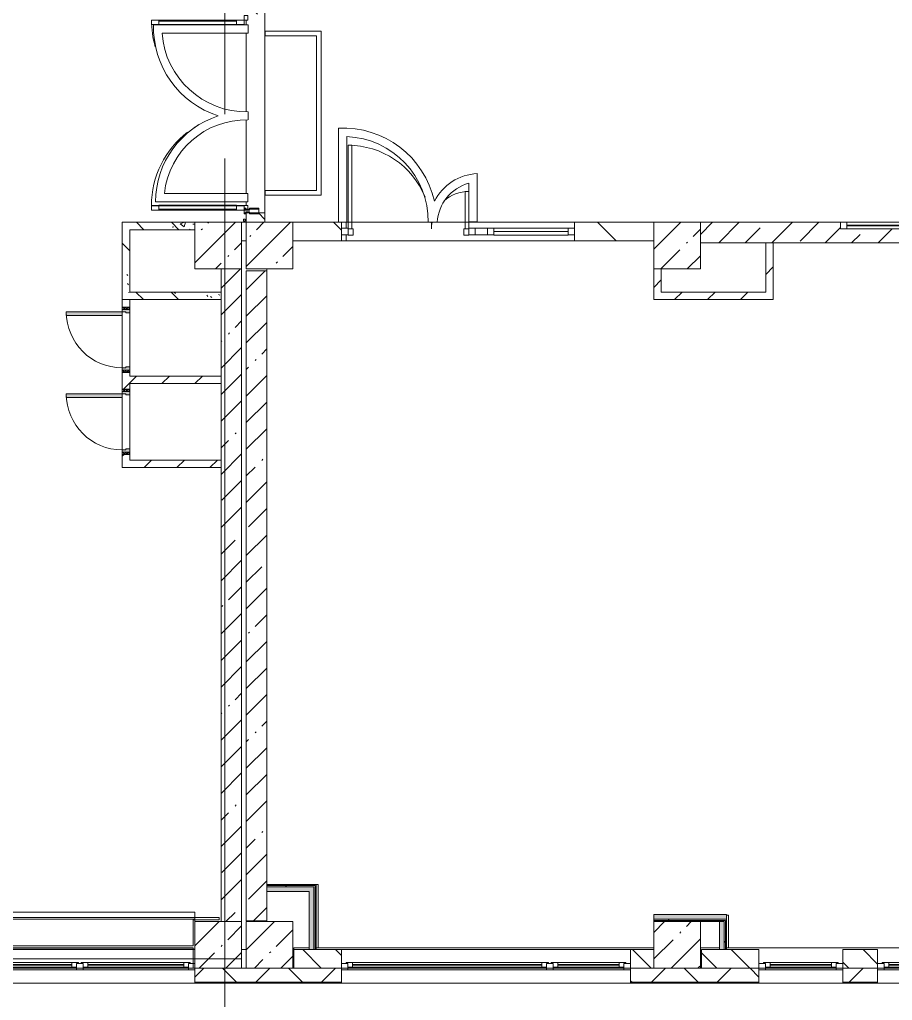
# Model space of a CAD drawing. Header units: millimetres. Extents: x 81566 to 292854, y -8553 to 29000.
# Drawn here: x 201953 to 211312, y -444 to 10073 of the extents above; entities that cross this region are included whole.
import ezdxf

# ---------------------------------------------------------------- set-up
doc = ezdxf.new("R2010")
doc.units = ezdxf.units.MM
doc.linetypes.add('Осевая', pattern=[3175, 635, -476.25, 1587.5, -476.25])
for name, color, linetype, lineweight, true_color in [('A-DETL-GENF-4', 7, 'Continuous', 5, 0xaaaaaa), ('A-DOOR-4', 7, 'Continuous', 5, 0xaaaaaa), ('A-DOOR-5', 7, 'Continuous', 5, 0xe2e2e2), ('A-DOOR-FRAM-4', 7, 'Continuous', 5, 0xe2e2e2), ('A-DOOR-FRAM-5', 7, 'Continuous', 5, 0xaaaaaa), ('A-FLOR-1', 7, 'Continuous', 5, 0xaaaaaa), ('I-WALL-1', 7, 'Continuous', 5, 0xe7e7e7), ('I-WALL-2', 7, 'Continuous', 9, 0xe7e7e7), ('I-WALL-5', 7, 'Continuous', 5, 0x787878)]:
    doc.layers.add(name, color=color, linetype=linetype, lineweight=lineweight, true_color=true_color)
for name, color, linetype, lineweight in [('A-GLAZ-3', 7, 'Continuous', 5), ('A-GLAZ-CURT-2', 7, 'Continuous', 5), ('A-GLAZ-CWMG-2', 7, 'Continuous', 5), ('A-WALL', 7, 'Continuous', 9), ('A-WALL-4', 7, 'Continuous', 5), ('I-WALL-4', 7, 'Continuous', 5), ('S-COLS-1', 7, 'Continuous', 5), ('Оси', 7, 'Continuous', 9), ('Оси-2', 7, 'Осевая', 9)]:
    doc.layers.add(name, color=color, linetype=linetype, lineweight=lineweight)
pattern_1 = [(45, (165843.58, 0), (-176.7767, 176.7767), [])]
pattern_2 = [(45, (165843.6, 0), (-285.123, 285.123), []), (45, (166128.7, 0), (-285.123, 285.123), [504.031, -100.806, 16.764, -84.042])]
pattern_3 = [(135, (165843.6, 0), (-353.5534, -353.5534), [])]
pattern_4 = [(135, (165843.6, 0), (-377.171, -377.171), [533.4, -88.9, 17.78, -88.9]), (135, (165843.6, 376.94), (-377.171, -377.171), []), (50, (165843.6, 0), (637.6445, -55.7866), [66.675, -733.425]), (355, (165843.6, 0), (-123.349, 668.699), [53.34, -586.74]), (100.451, (165896.7, -4.65), (514.299, 612.908), [56.665, -623.315]), (46.184, (165843.6, 177.8), (948.776, -147.15), [100.012, -1100.137]), (96.636, (165922.65, 165.5), (830.91, 865.997), [84.998, -934.973]), (351.184, (165843.6, 177.8), (830.918, 865.988), [80.01, -880.11]), (21, (165932.5, 133.35), (530.6506, -357.928), [66.675, -733.425]), (326, (165932.5, 133.35), (216.308, 644.658), [53.34, -586.74]), (71.451, (165976.7, 103.5), (746.96, 286.724), [56.665, -623.315]), (37.5, (165843.58, 0), (10.8105, 295.9426), [16.764, -562.864, 16.764, -578.866, -588.962]), (37.5, (165843.58, 0), (10.8105, 295.9426), [-1175.258, 16.764, -572.198]), (7.5, (165843.58, 0), (233.8692, 350.6318), [16.764, -322.834, 16.764, -549.529, -224.472]), (7.5, (165843.58, 0), (233.8692, 350.6318), [-905.891, 16.764, -207.708]), (327.5, (165645.34, 0), (474.5678, -20.0513), [16.764, -205.486, 16.764, -676.656, -920.115]), (327.5, (165645.34, 0), (474.5678, -20.0513), [-915.67, 16.764, -903.351]), (317.5, (165556.44, 0), (518.452, 88.9934), [16.764, -272.161, 16.764, -443.738, -653.415]), (317.5, (165556.44, 0), (518.452, 88.9934), [-749.427, 16.764, -636.651])]
pattern_5 = [(135, (165843.58, 0), (-176.7767, -176.7767), [])]
pattern_6 = [(45, (165843.6, 0), (-530.33, 530.33), []), (135, (165843.6, 0), (-530.33, -530.33), [])]

# ---------------------------------------------------------------- blocks, each defined once
blk = doc.blocks.new('BSC_Колонна _Прямоугольная - 500х500-23286270-2_2_3_птичка')
at = {"layer": 'S-COLS-1'}
h = blk.add_hatch(dxfattribs=at)
h.set_pattern_fill('FP_72', color=256, style=0, pattern_type=2)
h.set_pattern_definition([(45, (-38790, -7650), (-285.123, 285.123), []), (45, (-38504.88, -7650), (-285.123, 285.123), [504.031, -100.806, 16.764, -84.042])])
h.paths.add_polyline_path([(120, -250), (250, -250), (250, 250), (-250, 250), (-250, -250), (-30, -250)])
for p, q in [((250, 250), (-250, 250)), ((-250, 250), (-250, -250)), ((250, -250), (250, 250)), ((-250, -250), (250, -250))]:
    blk.add_line(p, q, dxfattribs=at)
blk = doc.blocks.new('BSC_Колонна _Прямоугольная - 500х500-V287-2_2_3_птичка')
at = {"layer": 'S-COLS-1'}
h = blk.add_hatch(dxfattribs=at)
h.set_pattern_fill('FP_73', color=256, style=0, pattern_type=2)
h.set_pattern_definition([(45, (-43160, -7650), (-285.123, 285.123), []), (45, (-42874.88, -7650), (-285.123, 285.123), [504.031, -100.806, 16.764, -84.042])])
h.paths.add_polyline_path([(250, -250), (250, 250), (-250, 250), (-250, -250)])
for p, q in [((250, 250), (-250, 250)), ((-250, 250), (-250, -250)), ((250, -250), (250, 250)), ((-250, -250), (250, -250))]:
    blk.add_line(p, q, dxfattribs=at)
blk = doc.blocks.new('BSC_Колонна _Прямоугольная - 500х500-V293-2_2_3_птичка')
at = {"layer": 'S-COLS-1'}
h = blk.add_hatch(dxfattribs=at)
h.set_pattern_fill('FP_79', color=256, style=0, pattern_type=2)
h.set_pattern_definition([(45, (-38790, -150), (-285.123, 285.123), []), (45, (-38504.88, -150), (-285.123, 285.123), [504.031, -100.806, 16.764, -84.042])])
h.paths.add_polyline_path([(-30, -250), (250, -250), (250, 250), (-250, 250), (-250, -250), (-70, -250)])
for p, q in [((250, 250), (-250, 250)), ((-250, 250), (-250, -250)), ((250, -250), (250, 250)), ((-250, -250), (250, -250))]:
    blk.add_line(p, q, dxfattribs=at)
blk = doc.blocks.new('BSC_Колонна _Прямоугольная - 500х500-V294-2_2_3_птичка')
at = {"layer": 'S-COLS-1'}
h = blk.add_hatch(dxfattribs=at)
h.set_pattern_fill('FP_80', color=256, style=0, pattern_type=2)
h.set_pattern_definition([(45, (-43160, -150), (-285.123, 285.123), []), (45, (-42874.88, -150), (-285.123, 285.123), [504.031, -100.806, 16.764, -84.042])])
h.paths.add_polyline_path([(250, -250), (250, 250), (-250, 250), (-250, -250), (68, -250)])
for p, q in [((250, 250), (-250, 250)), ((-250, 250), (-250, -250)), ((250, -250), (250, 250)), ((-250, -250), (250, -250))]:
    blk.add_line(p, q, dxfattribs=at)
blk = doc.blocks.new('120_Окно_СКБ_2Ст - 120_Окно_СКБ_2Ст 3100х2500 _мал_ створка слева-2_-22446420-2_2_3_птичка')
at = {"layer": 'A-GLAZ-3'}
for p, q in [((-1550, -127), (-1550, -57)), ((-1550, -57), (-1480, -57)), ((1550, -57), (-1550, -57)), ((-1480, -57), (-1480, -127)), ((-720, -87), (-1480, -87)), ((-1480, -87), (-1480, -127)), ((-1430, -137), (-1430, -87)), ((-770, -137), (-770, -87)), ((-720, -127), (-720, -57)), ((-720, -57), (-650, -57)), ((-720, -127), (-720, -87)), ((-650, -57), (-650, -127)), ((1480, -87), (-650, -87)), ((-650, -87), (-650, -127)), ((-600, -137), (-600, -87)), ((1430, -137), (1430, -87)), ((1480, -127), (1480, -57)), ((1480, -57), (1550, -57)), ((1480, -127), (1480, -87)), ((1550, -57), (1550, -127)), ((-1480, -127), (-1550, -127)), ((-1550, -127), (-1500, -127)), ((-1480, -127), (-1500, -127)), ((-1500, -127), (-1500, -137)), ((-1500, -137), (-700, -137)), ((-700, -137), (-1500, -137)), ((-1430, -107), (-770, -107)), ((-770, -117), (-1430, -117)), ((-650, -127), (-720, -127)), ((-700, -127), (-720, -127)), ((-700, -127), (-670, -127)), ((-700, -137), (-700, -127)), ((-650, -127), (-670, -127)), ((-670, -127), (-670, -137)), ((-670, -137), (1500, -137)), ((1500, -137), (-670, -137)), ((-600, -107), (1430, -107)), ((1430, -117), (-600, -117)), ((1550, -127), (1480, -127)), ((1500, -127), (1480, -127)), ((1500, -127), (1550, -127)), ((1500, -137), (1500, -127))]:
    blk.add_line(p, q, dxfattribs=at)
blk = doc.blocks.new('120_Окно_СКБ_2Ст - 120_Окно_СКБ_2Ст 2100х2400 _мал створка справа_-V328-2_2_3_птичка')
at = {"layer": 'A-GLAZ-3'}
for p, q in [((-1050, -127), (-1050, -57)), ((-1050, -57), (-980, -57)), ((1050, -57), (-1050, -57)), ((-980, -57), (-980, -127)), ((150, -87), (-980, -87)), ((-980, -87), (-980, -127)), ((-930, -137), (-930, -87)), ((100, -137), (100, -87)), ((150, -127), (150, -57)), ((150, -57), (220, -57)), ((150, -127), (150, -87)), ((220, -57), (220, -127)), ((980, -87), (220, -87)), ((220, -87), (220, -127)), ((270, -137), (270, -87)), ((930, -137), (930, -87)), ((980, -127), (980, -57)), ((980, -57), (1050, -57)), ((980, -127), (980, -87)), ((1050, -57), (1050, -127)), ((-980, -127), (-1050, -127)), ((-1050, -127), (-1000, -127)), ((-980, -127), (-1000, -127)), ((-1000, -127), (-1000, -137)), ((-1000, -137), (170, -137)), ((170, -137), (-1000, -137)), ((-930, -107), (100, -107)), ((100, -117), (-930, -117)), ((220, -127), (150, -127)), ((170, -127), (150, -127)), ((170, -127), (200, -127)), ((170, -137), (170, -127)), ((220, -127), (200, -127)), ((200, -127), (200, -137)), ((200, -137), (1000, -137)), ((1000, -137), (200, -137)), ((270, -107), (930, -107)), ((930, -117), (270, -117)), ((1050, -127), (980, -127)), ((1000, -127), (980, -127)), ((1000, -137), (1000, -127)), ((1005, -127), (1050, -127))]:
    blk.add_line(p, q, dxfattribs=at)
blk = doc.blocks.new('120_Окно_СКБ_2Ст - 120_Окно_СКБ_2Ст 2100х2500 _мал створка СЛЕВА_-V331-2_2_3_птичка')
at = {"layer": 'A-GLAZ-3'}
for p, q in [((-1050, -127), (-1050, -57)), ((-1050, -57), (-980, -57)), ((1050, -57), (-1050, -57)), ((-980, -57), (-980, -127)), ((-220, -87), (-980, -87)), ((-980, -87), (-980, -127)), ((-930, -137), (-930, -87)), ((-270, -137), (-270, -87)), ((-220, -127), (-220, -57)), ((-220, -57), (-150, -57)), ((-220, -127), (-220, -87)), ((-150, -57), (-150, -127)), ((980, -87), (-150, -87)), ((-150, -87), (-150, -127)), ((-100, -137), (-100, -87)), ((930, -137), (930, -87)), ((980, -127), (980, -57)), ((980, -57), (1050, -57)), ((980, -127), (980, -87)), ((1050, -57), (1050, -127)), ((-980, -127), (-1050, -127)), ((-1050, -127), (-1000, -127)), ((-980, -127), (-1000, -127)), ((-1000, -127), (-1000, -137)), ((-1000, -137), (-200, -137)), ((-200, -137), (-1000, -137)), ((-930, -107), (-270, -107)), ((-270, -117), (-930, -117)), ((-150, -127), (-220, -127)), ((-200, -127), (-220, -127)), ((-200, -127), (-170, -127)), ((-200, -137), (-200, -127)), ((-150, -127), (-170, -127)), ((-170, -127), (-170, -137)), ((-170, -137), (1000, -137)), ((1000, -137), (-170, -137)), ((-100, -107), (930, -107)), ((930, -117), (-100, -117)), ((1050, -127), (980, -127)), ((1000, -127), (980, -127)), ((1000, -127), (1050, -127)), ((1000, -137), (1000, -127))]:
    blk.add_line(p, q, dxfattribs=at)
blk = doc.blocks.new('BSC_Колонна _Прямоугольная - 500х500-V366-2_2_3_птичка')
at = {"layer": 'S-COLS-1'}
h = blk.add_hatch(dxfattribs=at)
h.set_pattern_fill('FP_136', color=256, style=0, pattern_type=2)
h.set_pattern_definition([(45, (-38240, -150), (-285.123, 285.123), []), (45, (-37954.88, -150), (-285.123, 285.123), [504.031, -100.806, 16.764, -84.042])])
h.paths.add_polyline_path([(250, -250), (250, 250), (-250, 250), (-250, -250)])
for p, q in [((250, 250), (-250, 250)), ((-250, 250), (-250, -250)), ((250, -250), (250, 250)), ((-250, -250), (250, -250))]:
    blk.add_line(p, q, dxfattribs=at)
blk = doc.blocks.new('BSC_Колонна _Прямоугольная - 500х500-V367-2_2_3_птичка')
at = {"layer": 'S-COLS-1'}
h = blk.add_hatch(dxfattribs=at)
h.set_pattern_fill('FP_137', color=256, style=0, pattern_type=2)
h.set_pattern_definition([(45, (-38240, -7650), (-285.123, 285.123), []), (45, (-37954.88, -7650), (-285.123, 285.123), [504.031, -100.806, 16.764, -84.042])])
h.paths.add_polyline_path([(250, -250), (250, 250), (-250, 250), (-250, -250), (30, -250)])
for p, q in [((250, 250), (-250, 250)), ((-250, 250), (-250, -250)), ((250, -250), (250, 250)), ((-250, -250), (250, -250))]:
    blk.add_line(p, q, dxfattribs=at)
blk = doc.blocks.new('110_Дверь_СКБ_1Ст - д-18 700x2100h_Технический шкаф ЭОМ и СС-21511926-2_2_3_птичка')
at = {"layer": 'A-DOOR-4'}
h = blk.add_hatch(dxfattribs=at)
h.set_pattern_fill('FP_139', color=256, style=0, pattern_type=2)
h.set_pattern_definition([(135, (1951.41, 104.685), (-14.14214, -14.14214), []), (225, (1951.41, 104.685), (14.14214, -14.14214), [])])
h.paths.add_polyline_path([(337.5, -40), (362.5, -40), (362.5, 40), (337.5, 40)])
at = {"layer": 'A-DOOR-5'}
h = blk.add_hatch(color=256, dxfattribs=at)
h.paths.add_polyline_path([(-312.5, -4.9), (-312.5, -40), (-277.5, -40), (-277.5, 0), (-287.5, 0), (-287.5, 40), (-312.5, 40)])
h.paths.add_polyline_path([(302.5, -16), (302.5, -40), (337.5, -40), (337.5, 40), (312.5, 40), (312.5, 0), (302.5, 0)])
at = {"layer": 'A-DOOR-FRAM-4'}
blk.add_hatch(color=256, dxfattribs=at).paths.add_polyline_path([(272.5, 640), (272.5, 40), (312.5, 40), (312.5, 640)])
at = {"layer": 'A-DOOR-FRAM-5'}
h = blk.add_hatch(dxfattribs=at)
h.set_pattern_fill('FP_140', color=256, style=0, pattern_type=2)
h.set_pattern_definition([(45, (-171.384, 104.685), (-14.1421, 14.1421), []), (135, (-171.384, 104.685), (-14.1421, -14.1421), [])])
h.paths.add_polyline_path([(-337.5, 1.9), (-337.5, -40), (-312.5, -40), (-312.5, 40), (-337.5, 40)])
at = {"layer": 'A-DOOR-4'}
for p, q in [((312.5, 640), (272.5, 640)), ((272.5, 640), (272.5, 40)), ((312.5, 40), (312.5, 640)), ((272.5, 40), (312.5, 40))]:
    blk.add_line(p, q, dxfattribs=at)
blk.add_arc((312.5, 40), 600, 90, 180, dxfattribs=at)
at = {"layer": 'A-DOOR-FRAM-5'}
for p, q in [((-312.5, 40), (-337.5, 40)), ((-337.5, 40), (-337.5, -40)), ((-287.5, 40), (-312.5, 40)), ((-312.5, 40), (-312.5, -40)), ((-312.5, -40), (-312.5, 40)), ((-287.5, 0), (-287.5, 40)), ((-287.5, 40), (272.5, 40)), ((312.5, 40), (312.5, 0)), ((337.5, 40), (312.5, 40)), ((337.5, -40), (337.5, 40)), ((362.5, 40), (337.5, 40)), ((337.5, 40), (337.5, -40)), ((362.5, -40), (362.5, 40)), ((-337.5, -40), (-312.5, -40)), ((-312.5, -40), (-277.5, -40)), ((-277.5, 0), (-287.5, 0)), ((-277.5, -40), (-277.5, 0)), ((302.5, -40), (-277.5, -40)), ((312.5, 0), (302.5, 0)), ((302.5, 0), (302.5, -40)), ((302.5, -40), (337.5, -40)), ((337.5, -40), (362.5, -40))]:
    blk.add_line(p, q, dxfattribs=at)
blk = doc.blocks.new('120_Окно_СКБ_1Ст - 120_Окно_СКБ_1Ст 900х2500_h_-20664874-2_2_3_птичка')
at = {"layer": 'A-GLAZ-3'}
for p, q in [((-450, -127), (-450, -57)), ((-450, -57), (-380, -57)), ((450, -57), (-450, -57)), ((-380, -57), (-380, -127)), ((380, -87), (-380, -87)), ((-380, -87), (-380, -127)), ((-330, -137), (-330, -87)), ((330, -137), (330, -87)), ((380, -127), (380, -57)), ((380, -57), (450, -57)), ((380, -127), (380, -87)), ((450, -57), (450, -127)), ((-380, -127), (-450, -127)), ((-450, -127), (-400, -127)), ((-380, -127), (-400, -127)), ((-400, -127), (-400, -137)), ((-400, -137), (400, -137)), ((400, -137), (-400, -137)), ((-330, -107), (330, -107)), ((330, -117), (-330, -117)), ((450, -127), (380, -127)), ((400, -127), (380, -127)), ((400, -127), (450, -127)), ((400, -137), (400, -127))]:
    blk.add_line(p, q, dxfattribs=at)
blk = doc.blocks.new('120_Окно_СКБ_1Ст - 120_Окно_СКБ_1Ст 400х1200 EI30-24228621-2_2_3_птичка')
at = {"layer": 'A-GLAZ-3'}
for p, q in [((-600, 40), (-600, 110)), ((-600, 110), (-530, 110)), ((600, 110), (-600, 110)), ((-530, 110), (-530, 40)), ((530, 40), (530, 110)), ((530, 110), (600, 110)), ((600, 110), (600, 40)), ((-530, 40), (-600, 40)), ((-600, 40), (600, 40)), ((530, 80), (-530, 80)), ((530, 70), (-530, 70)), ((600, 40), (530, 40))]:
    blk.add_line(p, q, dxfattribs=at)
blk = doc.blocks.new('Прямоугольный импост - Импост структурный с накладкой - 160мм Темный-31239214-2_2_3_птичка')
at = {"layer": 'A-GLAZ-CWMG-2'}
for p, q in [((-50, 0), (-50, 17)), ((-50, 17), (0, 17)), ((-40, 0), (-50, 0)), ((-40, -40), (-40, 0)), ((0, 0), (-10, 0)), ((-10, 0), (-10, -40)), ((0, 17), (0, 0)), ((-50, -140), (-50, -40)), ((-50, -40), (-40, -40)), ((-10, -40), (0, -40)), ((0, -40), (0, -140)), ((0, -140), (-50, -140))]:
    blk.add_line(p, q, dxfattribs=at)
blk = doc.blocks.new('Дверь_Витражная_остекление_ - ДВН_ДАО_Главный вход_1800 в свету 5-32258809-2_2_3_птичка')
at = {"layer": 'A-DETL-GENF-4'}
for p, q in [((-947.5, -20), (-992.5, -20)), ((-992.5, -1012.5), (-992.5, -20)), ((-947.5, -20), (-992.5, -20)), ((-992.5, -20), (-992.5, -1012.5)), ((-992.5, -100), (-947.5, -100)), ((-982.5, -932.5), (-982.5, -100)), ((-947.5, -1012.5), (-947.5, -20)), ((-947.5, -1012.5), (-947.5, -20)), ((988.5, -932.5), (988.5, -100)), ((997.5, -1012.5), (997.5, -20)), ((997.5, -20), (997.5, -1012.5)), ((1042.5, -100), (997.5, -100)), ((1032.5, -932.5), (1032.5, -100)), ((1042.5, -1012.5), (1042.5, -20)), ((1042.5, -1012.5), (1042.5, -20)), ((-992.5, -932.5), (-947.5, -932.5)), ((1042.5, -932.5), (997.5, -932.5)), ((-992.5, -1012.5), (-947.5, -1012.5)), ((-992.5, -1012.5), (-947.5, -1012.5)), ((1042.5, -1012.5), (997.5, -1012.5)), ((997.5, -1012.5), (1042.5, -1012.5))]:
    blk.add_line(p, q, dxfattribs=at)
at = {"layer": 'A-DOOR-4'}
for p, q in [((-1042.5, 20), (-992.5, 20)), ((-1042.5, -20), (-1042.5, 20)), ((-992.5, 20), (-992.5, -20)), ((992.5, 20), (1042.5, 20)), ((992.5, -20), (992.5, 20)), ((1042.5, 20), (1042.5, -20)), ((-992.5, -20), (-1042.5, -20)), ((-992.5, -1012.5), (-992.5, -20)), ((992.5, -1012.5), (992.5, -20)), ((1042.5, -20), (992.5, -20))]:
    blk.add_line(p, q, dxfattribs=at)
for centre, start, end in [((992.5, -20), 209.21115, 212.8228), ((992.5, -20), 217.57984, 270), ((-992.5, -20), 270, 286.54233)]:
    blk.add_arc(centre, 992.5, start, end, dxfattribs=at)
blk = doc.blocks.new('Прямоугольный импост - Импост структурный с накладкой - 160мм Темный-31915521-2_2_3_птичка')
at = {"layer": 'A-GLAZ-CWMG-2'}
for p, q in [((-25, 0), (-25, 17)), ((-25, 17), (25, 17)), ((-15, 0), (-25, 0)), ((-15, -40), (-15, 0)), ((25, 0), (15, 0)), ((15, 0), (15, -40)), ((25, 17), (25, 0)), ((-25, -140), (-25, -40)), ((-25, -40), (-15, -40)), ((15, -40), (25, -40)), ((25, -40), (25, -140)), ((25, -140), (-25, -140))]:
    blk.add_line(p, q, dxfattribs=at)
blk = doc.blocks.new('Прямоугольный импост - 50 x 70 мм-31700031-2_2_3_птичка')
at = {"layer": 'A-GLAZ-CWMG-2'}
for p, q in [((-70, 35), (0, 35)), ((-70, -35), (-70, 35)), ((0, 35), (0, -35)), ((0, -35), (-70, -35))]:
    blk.add_line(p, q, dxfattribs=at)
blk = doc.blocks.new('Дверь_Витражная_остекление_ - ДВН_ДАО_Главный вход_1200 в свету-V441-2_2_3_птичка')
at = {"layer": 'A-DETL-GENF-4'}
for p, q in [((-607.5, 925), (-647.5, 925)), ((-647.5, 925), (-647.5, 35)), ((-607.5, 30), (-607.5, 925)), ((647.5, 430), (607.5, 430)), ((607.5, 430), (607.5, 30)), ((647.5, 35), (647.5, 430)), ((-647.5, 30), (-607.5, 30)), ((-592.5, 30), (-647.5, 30)), ((-592.5, -40), (-592.5, 30)), ((592.5, -40), (592.5, 30)), ((592.5, 30), (647.5, 30)), ((607.5, 30), (647.5, 30)), ((-647.5, -40), (-592.5, -40)), ((647.5, -40), (592.5, -40))]:
    blk.add_line(p, q, dxfattribs=at)
at = {"layer": 'A-DOOR-4'}
for p, q in [((-647.5, 925), (-647.5, 35)), ((647.5, 430), (647.5, 35))]:
    blk.add_line(p, q, dxfattribs=at)
for centre, radius, start, end in [((-647.5, 30), 895, 22.29231, 90), ((647.5, 30), 400, 90, 131.44756), ((-647.5, 30), 895, 360, 4.55581), ((647.5, 30), 400, 169.71082, 180)]:
    blk.add_arc(centre, radius, start, end, dxfattribs=at)
blk = doc.blocks.new('Системная панель - Стемалит - 40мм-32257327-2_2_3_птичка')
at = {"layer": 'A-GLAZ-CURT-2'}
for p, q in [((65, 35), (-65, 35)), ((-65, 35), (-65, -35)), ((65, -35), (65, 35)), ((-65, -35), (65, -35))]:
    blk.add_line(p, q, dxfattribs=at)
blk = doc.blocks.new('Прямоугольный импост - 50 x 70 мм-31687886-2_2_3_птичка')
at = {"layer": 'A-GLAZ-CWMG-2'}
for p, q in [((-35, 35), (35, 35)), ((-35, -35), (-35, 35)), ((35, 35), (35, -35)), ((35, -35), (-35, -35))]:
    blk.add_line(p, q, dxfattribs=at)
blk = doc.blocks.new('Прямоугольный импост - 50 x 70 мм-31701779-2_2_3_птичка')
at = {"layer": 'A-GLAZ-CWMG-2'}
for p, q in [((0, 35), (-70, 35)), ((-70, 35), (-70, -35)), ((0, -35), (0, 35)), ((-70, -35), (0, -35))]:
    blk.add_line(p, q, dxfattribs=at)
blk = doc.blocks.new('Системная панель - Стекло - 40мм-V442-2_2_3_птичка')
at = {"layer": 'A-GLAZ-CURT-2'}
for p, q in [((397.5, 0), (-397.5, 0)), ((-397.5, 0), (-397.5, -40)), ((397.5, -40), (397.5, 0)), ((-397.5, -40), (397.5, -40))]:
    blk.add_line(p, q, dxfattribs=at)
blk = doc.blocks.new('Прямоугольный импост - 50 x 70 мм-31702100-2_2_3_птичка')
at = {"layer": 'A-GLAZ-CWMG-2'}
for p, q in [((-35, 35), (35, 35)), ((-35, -35), (-35, 35)), ((35, 35), (35, -35)), ((35, -35), (-35, -35))]:
    blk.add_line(p, q, dxfattribs=at)
blk = doc.blocks.new('Прямоугольный импост - 50 x 70 мм-31720914-2_2_3_птичка')
at = {"layer": 'A-GLAZ-CWMG-2'}
blk.add_line((6460, 7920), (5665, 7920), dxfattribs=at)
blk = doc.blocks.new('Зашивка приборов отопления25 - Зашивка приборов отопления-33322064-2_2_3_птичка')
at = {"layer": 'A-WALL-4'}
for p, q in [((36640, 23400), (34540, 23400)), ((34540, 23104), (34540, 23079)), ((34540, 23079), (36640, 23079)), ((36640, 23079), (34540, 23079)), ((34540, 23079), (34540, 23004)), ((34540, 23004), (36640, 23004))]:
    blk.add_line(p, q, dxfattribs=at)

msp = doc.modelspace()

# ---------------------------------------------------------------- hatches: boundary and pattern name
at = {"layer": 'A-WALL-4'}
h = msp.add_hatch(dxfattribs=at)
h.set_pattern_fill('FP_100', color=256, style=0, pattern_type=2)
h.set_pattern_definition(pattern_5)
h.paths.add_polyline_path([(208503.6, -100), (208753.6, -100), (208753.6, 100), (208503.6, 100)])
h.paths.add_polyline_path([(204897.4, -100), (205403.6, -100), (205403.6, 100), (204893.6, 100), (204893.6, -100)])
h = msp.add_hatch(dxfattribs=at)
h.set_pattern_fill('FP_100', color=256, style=0, pattern_type=2)
h.set_pattern_definition(pattern_5)
h.paths.add_polyline_path([(209879.9, -100), (209879.9, 100), (209263.6, 100), (209263.6, -100)])
h.paths.add_polyline_path([(211153.6, -100), (211153.6, 100), (210779.9, 100), (210779.9, -100)])
h = msp.add_hatch(dxfattribs=at)
h.set_pattern_fill('FP_101', color=256, style=0, pattern_type=2)
h.set_pattern_definition([(45, (165843.6, 0), (-353.5534, 353.5534), []), (135, (165843.6, 0), (-353.5534, -353.5534), [])])
h.paths.add_polyline_path([(241431.6, -250), (241543.6, -250), (241543.6, -100), (237403.6, -100), (237403.6, -250), (241323.6, -250)])
h.paths.add_polyline_path([(236503.6, -250), (236503.6, -100), (232903.6, -100), (232903.6, -250), (235506.5, -250)])
h.paths.add_polyline_path([(227302.5, -250), (227903.6, -250), (227903.6, -100), (226753.6, -100), (226753.6, -250)])
h.paths.add_polyline_path([(224653.6, -250), (224653.6, -100), (223903.6, -100), (223903.6, -250), (224567.8, -250)])
h.paths.add_polyline_path([(231003.6, -250), (232003.6, -250), (232003.6, -100), (231003.6, -100), (231003.6, -236)])
h.paths.add_polyline_path([(223003.6, -250), (223003.6, -100), (222253.6, -100), (222253.6, -250), (222744.7, -250)])
h.paths.add_polyline_path([(214653.6, -250), (214653.6, -100), (213253.6, -100), (213253.6, -250), (214540.7, -250)])
h.paths.add_polyline_path([(217753.6, -250), (219153.6, -250), (219153.6, -100), (217753.6, -100), (217753.6, -208.4)])
h.paths.add_polyline_path([(211153.6, -250), (211153.6, -100), (210779.9, -100), (210779.9, -250)])
h.paths.add_polyline_path([(209879.9, -250), (209879.9, -100), (208503.6, -100), (208503.6, -250), (209071.3, -250)])
h.paths.add_polyline_path([(205403.6, -250), (205403.6, -100), (203833.6, -100), (203833.6, -250), (204513.5, -250)])
h.paths.add_polyline_path([(201733.6, -250), (201733.6, -100), (200613.6, -100), (200613.6, -250), (201323.1, -250)])
h.paths.add_polyline_path([(199713.6, -250), (199713.6, -100), (198853.6, -100), (198853.6, -250), (199044.2, -250)])
h.paths.add_polyline_path([(196753.6, -250), (196753.6, -100), (195053.3, -100), (195053.3, -250), (196309.5, -250)])
h.paths.add_polyline_path([(187453.6, -250), (188553.6, -250), (188553.6, -100), (187453.6, -100), (187453.6, -145.3)])
h.paths.add_polyline_path([(192253.3, -250), (192253.3, -100), (190653.6, -100), (190653.6, -250), (192207.5, -250)])
h.paths.add_polyline_path([(182180.4, -250), (183103.6, -250), (183103.6, -100), (181953.6, -100), (181953.6, -250)])
h.paths.add_polyline_path([(184003.6, -250), (184653.6, -250), (184653.6, -100), (184003.6, -100), (184003.6, -138.1)])
h.paths.add_polyline_path([(165733.6, -250), (169573.6, -250), (169573.6, -100), (165583.6, -100), (165583.6, -250)])
h.paths.add_polyline_path([(170473.6, -250), (174403.6, -250), (174403.6, -100), (170473.6, -100), (170473.6, -109.9)])
h.paths.add_polyline_path([(178853.6, -250), (178853.6, -100), (177503.6, -100), (177503.6, -250), (178078.4, -250)])
at = {"layer": 'I-WALL-1'}
msp.add_hatch(color=256, dxfattribs=at).paths.add_polyline_path([(209458.6, 100), (209508.6, 100), (209508.6, 400), (209458.6, 400), (209458.6, 120)])
at = {"layer": 'I-WALL-2'}
for points in [[(204603.6, 725), (205108.6, 725), (205108.6, 775), (204603.6, 775)], [(205108.6, 100), (205108.6, 725), (205058.6, 725), (205058.6, 100)], [(209253.6, 425), (209533.6, 425), (209533.6, 475), (208753.6, 470), (208753.6, 425), (209071.3, 425)]]:
    msp.add_hatch(color=256, dxfattribs=at).paths.add_polyline_path(points)
at = {"layer": 'I-WALL-4'}
h = msp.add_hatch(dxfattribs=at)
h.set_pattern_fill('FP_99', color=256, style=0, pattern_type=2)
h.set_pattern_definition(pattern_3)
h.paths.add_polyline_path([(204383.6, 7900), (204583.6, 7900), (204583.6, 8000), (204383.6, 8000)])
h.paths.add_polyline_path([(204513.5, 10130), (204583.6, 10130), (204583.6, 10230), (204383.6, 10230), (204383.6, 10130), (204402, 10130)])
h = msp.add_hatch(dxfattribs=at)
h.set_pattern_fill('FP_99', color=256, style=0, pattern_type=2)
h.set_pattern_definition(pattern_3)
h.paths.add_polyline_path([(205153.6, 7700), (205404.6, 7700), (205404.6, 7900), (204883.6, 7900), (204883.6, 7700)])
h.paths.add_polyline_path([(207904.6, 7700), (208753.6, 7700), (208753.6, 7900), (207904.6, 7896.1)])
h.paths.add_polyline_path([(204383.6, 7700), (204383.6, 7900), (204333.6, 7900), (204333.6, 7700)])
h = msp.add_hatch(dxfattribs=at)
h.set_pattern_fill('FP_97', color=256, style=0, pattern_type=2)
h.set_pattern_definition(pattern_2)
h.paths.add_polyline_path([(209982.9, 7680), (213253.6, 7680), (213253.6, 7900), (211953.6, 7900), (211953.6, 7830), (210753.6, 7830), (210753.6, 7900), (209253.6, 7900), (209253.6, 7680), (209953.6, 7680)])
h = msp.add_hatch(dxfattribs=at)
h.set_pattern_fill('FP_102', color=256, style=0, pattern_type=2)
h.set_pattern_definition(pattern_1)
h.paths.add_polyline_path([(210033.6, 7070), (210033.6, 7680), (209953.6, 7680), (209953.6, 7070), (209982.9, 7070)])
h = msp.add_hatch(dxfattribs=at)
h.set_pattern_fill('FP_97', color=256, style=0, pattern_type=2)
h.set_pattern_definition(pattern_2)
h.paths.add_polyline_path([(204125.9, 400), (204333.6, 400), (204333.6, 7400), (204113.6, 7400), (204113.7, 400)])
h = msp.add_hatch(dxfattribs=at)
h.set_pattern_fill('FP_97', color=256, style=0, pattern_type=2)
h.set_pattern_definition(pattern_2)
h.paths.add_polyline_path([(204603.6, 410), (204603.6, 7380), (204383.6, 7380), (204383.6, 410), (204564.1, 410)])
h = msp.add_hatch(dxfattribs=at)
h.set_pattern_fill('FP_102', color=256, style=0, pattern_type=2)
h.set_pattern_definition(pattern_1)
h.paths.add_polyline_path([(208753.6, 7150), (208833.6, 7150), (208833.6, 7400), (208753.6, 7400), (208753.6, 7280)])
h = msp.add_hatch(dxfattribs=at)
h.set_pattern_fill('FP_102', color=256, style=0, pattern_type=2)
h.set_pattern_definition(pattern_1)
h.paths.add_polyline_path([(203053.6, 5270), (203133.6, 5270), (203133.6, 5409), (203053.6, 5409)])
h.paths.add_polyline_path([(203053.6, 6109), (203133.6, 6109), (203133.6, 6289), (203053.6, 6289), (203053.6, 6170)])
h.paths.add_polyline_path([(203133.6, 6989), (203133.6, 7070), (203053.6, 7070), (203053.6, 6989)])
h = msp.add_hatch(dxfattribs=at)
h.set_pattern_fill('FP_102', color=256, style=0, pattern_type=2)
h.set_pattern_definition(pattern_1)
h.paths.add_polyline_path([(209553.6, 7070), (209953.6, 7070), (209953.6, 7150), (208753.6, 7150), (208753.6, 7070)])
h = msp.add_hatch(dxfattribs=at)
h.set_pattern_fill('FP_102', color=256, style=0, pattern_type=2)
h.set_pattern_definition(pattern_1)
h.paths.add_polyline_path([(204113.6, 6170), (204113.6, 6250), (203133.6, 6250), (203133.6, 6170), (204098.3, 6170)])
h = msp.add_hatch(dxfattribs=at)
h.set_pattern_fill('FP_102', color=256, style=0, pattern_type=2)
h.set_pattern_definition(pattern_1)
h.paths.add_polyline_path([(203833.6, 5270), (204113.6, 5270), (204110, 5350), (203133.6, 5350), (203133.6, 5270)])
h = msp.add_hatch(dxfattribs=at)
h.set_pattern_fill('FP_171', color=256, style=0, pattern_type=2)
h.set_pattern_definition(pattern_6)
h.paths.add_polyline_path([(204604, 787.5), (205133.6, 787.5), (205133.6, 800), (204603.6, 800), (204603.6, 787.5)])
h = msp.add_hatch(dxfattribs=at)
h.set_pattern_fill('FP_171', color=256, style=0, pattern_type=2)
h.set_pattern_definition(pattern_6)
h.paths.add_polyline_path([(204893.6, 775), (205121.1, 775), (205121.1, 787.5), (204603.6, 787.5), (204604.4, 775), (204883.6, 775)])
h = msp.add_hatch(dxfattribs=at)
h.set_pattern_fill('FP_171', color=256, style=0, pattern_type=2)
h.set_pattern_definition(pattern_6)
h.paths.add_polyline_path([(209508.6, 412.5), (209533.6, 415), (209533.6, 425), (208753.6, 425), (208753.6, 412.5), (209458.6, 412.5)])
h = msp.add_hatch(dxfattribs=at)
h.set_pattern_fill('FP_171', color=256, style=0, pattern_type=2)
h.set_pattern_definition(pattern_6)
h.paths.add_polyline_path([(209508.6, 400), (209521.1, 400), (209521.1, 412.5), (208753.6, 412.5), (208753.6, 400), (209458.6, 400)])
h = msp.add_hatch(dxfattribs=at)
h.set_pattern_fill('FP_171', color=256, style=0, pattern_type=2)
h.set_pattern_definition(pattern_6)
h.paths.add_polyline_path([(209508.6, 100), (209521.1, 100), (209521.1, 400), (209508.6, 400), (209508.6, 120)])
h = msp.add_hatch(dxfattribs=at)
h.set_pattern_fill('FP_171', color=256, style=0, pattern_type=2)
h.set_pattern_definition(pattern_6)
h.paths.add_polyline_path([(209521.1, 100), (209533.6, 100), (209533.6, 412.5), (209521.1, 412.5), (209521.1, 120)])
at = {"layer": 'I-WALL-5'}
h = msp.add_hatch(dxfattribs=at)
h.set_pattern_fill('FP_105', color=256, style=0, pattern_type=2)
h.set_pattern_definition(pattern_4)
h.paths.add_polyline_path([(203133.6, 7150), (203133.6, 7900), (203053.6, 7900), (203053.6, 7150)])
h = msp.add_hatch(dxfattribs=at)
h.set_pattern_fill('FP_105', color=256, style=0, pattern_type=2)
h.set_pattern_definition(pattern_4)
h.paths.add_polyline_path([(203133.6, 7820), (203833.6, 7820), (203833.6, 7900), (203133.6, 7900)])
h = msp.add_hatch(dxfattribs=at)
h.set_pattern_fill('FP_105', color=256, style=0, pattern_type=2)
h.set_pattern_definition(pattern_4)
h.paths.add_polyline_path([(204113.6, 7070), (204113.6, 7150), (203053.6, 7150), (203053.6, 7070), (203833.6, 7070)])

# ---------------------------------------------------------------- linework, layer by layer
at = {"layer": 'A-FLOR-1'}
for p, q in [((204402, 10018), (203388.3, 10018)), ((204383.6, 10065), (204383.6, 10018)), ((204402, 9928), (204402, 10018)), ((203480.3, 9928), (204402, 9928)), ((204383.6, 9928), (204383.6, 9083.9)), ((205186.4, 9947.2), (204586.4, 9947.2)), ((204586.4, 9947.2), (204586.4, 9897.2)), ((204586.4, 9897.2), (205136.4, 9897.2)), ((205136.4, 9897.2), (205136.4, 8241.3)), ((205186.4, 8191.3), (205186.4, 9947.2)), ((204402, 8996.7), (204402, 9083.1)), ((204383.6, 8996.1), (204383.6, 8208)), ((205371.7, 8907.6), (205371.7, 7900)), ((205461.7, 7900), (205461.7, 8818.2)), ((206860.6, 7903), (206860.6, 8421.4)), ((206770.6, 8317.2), (206770.6, 7903)), ((204400.6, 8208), (203506.2, 8208)), ((204400.6, 8118), (204400.6, 8208)), ((205136.4, 8241.3), (204586.4, 8241.3)), ((204586.4, 8241.3), (204586.4, 8191.3)), ((203411.6, 8118), (204400.6, 8118)), ((204383.6, 8118), (204383.6, 8080)), ((204586.4, 8191.3), (205186.4, 8191.3)), ((207904.6, 7900), (205404.6, 7900)), ((205453.6, 7900), (205453.6, 7835)), ((205461.7, 7900), (206334.1, 7900)), ((206432.1, 7900), (207904.6, 7900)), ((206770.6, 7903), (206860.6, 7903)), ((205453.6, 7765), (205453.6, 7700)), ((204603.6, 7400), (204603.6, 7380)), ((205133.6, 800), (205153.6, 800)), ((205153.6, 800), (205153.6, 120)), ((204093.6, 445), (201733.6, 445)), ((204093.6, 420), (204093.6, 445)), ((209533.6, 470), (209553.6, 470)), ((209553.6, 470), (209553.6, 120)), ((203813.6, 140), (203813.6, 420)), ((203813.6, 420), (204093.6, 420)), ((201733.6, 140), (203813.6, 140)), ((203813.6, 100), (203833.6, 100)), ((204333.6, 100), (204383.6, 100)), ((204883.6, 100), (204893.6, 100))]:
    msp.add_line(p, q, dxfattribs=at)
for centre, radius, start, end in [((204388, 9993), 1000, 178.56746, 252.28756), ((204388, 9993), 910, 184.09604, 270.88287), ((204380.6, 8118), 969, 107.84035, 180), ((204380.6, 8118), 879, 88.60541, 174.12324), ((205424.2, 7909), 1000, 12.44956, 93.01125), ((205424.2, 7909), 910, 359.43333, 87.64026), ((206885.6, 7878), 544, 92.63401, 153.04618), ((206885.6, 7878), 454, 104.67311, 177.22246)]:
    msp.add_arc(centre, radius, start, end, dxfattribs=at)
at = {"layer": 'A-WALL'}
for p, q in [((210033.6, 7680), (209953.6, 7680)), ((203133.6, 7070), (203053.6, 7070)), ((204113.6, 7070), (204113.6, 7150)), ((204113.6, 6170), (204113.6, 6250)), ((204113.6, 5270), (204113.6, 5350)), ((204603.6, 800), (204603.6, 725)), ((204603.6, 787.5), (205121.1, 787.5)), ((204603.6, 775), (205108.6, 775)), ((205108.6, 775), (205108.6, 100)), ((205121.1, 787.5), (205121.1, 100)), ((209533.6, 425), (208753.6, 425)), ((209521.1, 412.5), (208753.6, 412.5)), ((209508.6, 400), (209458.6, 400)), ((209508.6, 100), (209508.6, 400)), ((209521.1, 100), (209521.1, 412.5)), ((204893.6, -100), (205403.6, -100)), ((208503.6, -100), (208753.6, -100)), ((209263.6, -100), (209879.9, -100)), ((210779.9, -100), (211153.6, -100)), ((203833.6, -250), (205403.6, -250)), ((203833.6, -253), (205403.6, -253)), ((208503.6, -250), (209879.9, -250)), ((208503.6, -253), (209879.9, -253)), ((210779.9, -250), (211153.6, -250)), ((210779.9, -253), (211153.6, -253))]:
    msp.add_line(p, q, dxfattribs=at)
at = {"layer": 'A-WALL-4'}
for p, q in [((204373.1, 7931), (204353.1, 7931)), ((204353.1, 7931), (204353.1, 7911)), ((204353.1, 7911), (204373.1, 7911)), ((204373.1, 7911), (204373.1, 7931)), ((199453.6, 100), (203813.6, 100)), ((204893.6, 100), (204893.6, -100)), ((204893.6, 100), (208753.6, 100)), ((205403.6, -258), (205403.6, 100)), ((208503.6, 100), (208503.6, -258)), ((209879.9, 100), (209263.6, 100)), ((209263.6, 100), (209263.6, -100)), ((209879.9, -258), (209879.9, 100)), ((211153.6, 100), (210779.9, 100)), ((210779.9, 100), (210779.9, -258)), ((211153.6, -258), (211153.6, 100)), ((199713.6, -100), (203833.6, -100)), ((203833.6, -100), (203833.6, -258)), ((204383.6, -100), (204333.6, -100)), ((204883.6, -100), (204893.6, -100)), ((209253.6, -100), (210779.9, -100)), ((223903.6, -258), (190653.6, -258))]:
    msp.add_line(p, q, dxfattribs=at)
at = {"layer": 'I-WALL-4'}
for p, q in [((204583.6, 10230), (204583.6, 7900)), ((204383.6, 10018), (204383.6, 10065)), ((204383.6, 9083.9), (204383.6, 9928)), ((204383.6, 8208), (204383.6, 8996.1)), ((204383.6, 8080), (204383.6, 8118)), ((204583.6, 8000), (204383.6, 8000)), ((204383.6, 8000), (204383.6, 7900)), ((203833.6, 7900), (203053.6, 7900)), ((203053.6, 7900), (203053.6, 6989)), ((204383.6, 7900), (204333.6, 7900)), ((205404.6, 7900), (204883.6, 7900)), ((205404.6, 7700), (205404.6, 7900)), ((207904.6, 7900), (207904.6, 7700)), ((207904.6, 7900), (208753.6, 7900)), ((210753.6, 7900), (209253.6, 7900)), ((203133.6, 7820), (203833.6, 7820)), ((203133.6, 7150), (203133.6, 7820)), ((204333.6, 7700), (204383.6, 7700)), ((208753.6, 7700), (204883.6, 7700)), ((209253.6, 7680), (209953.6, 7680)), ((209953.6, 7680), (209953.6, 7150)), ((210033.6, 7070), (210033.6, 7680)), ((210033.6, 7680), (212623.6, 7680)), ((204113.6, 7400), (204113.6, 7150)), ((204333.6, 400), (204333.6, 7400)), ((204603.6, 7380), (204383.6, 7380)), ((204383.6, 7380), (204383.6, 410)), ((204603.6, 800), (204603.6, 7380)), ((208753.6, 7400), (208753.6, 7070)), ((208833.6, 7150), (208833.6, 7400)), ((204113.6, 7150), (203133.6, 7150)), ((203133.6, 7070), (204113.6, 7070)), ((203133.6, 6989), (203133.6, 7070)), ((204113.6, 7070), (204113.6, 6250)), ((208753.6, 7070), (210033.6, 7070)), ((209953.6, 7150), (208833.6, 7150)), ((203053.6, 6289), (203053.6, 6109)), ((203133.6, 6250), (203133.6, 6289)), ((204113.6, 6250), (203133.6, 6250)), ((203133.6, 6109), (203133.6, 6170)), ((203133.6, 6170), (204113.6, 6170)), ((204113.6, 6170), (204113.6, 5350)), ((203053.6, 5409), (203053.6, 5270)), ((203133.6, 5350), (203133.6, 5409)), ((203053.6, 5270), (204113.6, 5270)), ((204113.6, 5350), (203133.6, 5350)), ((204113.6, 5270), (204113.6, 400)), ((205133.6, 800), (204603.6, 800)), ((205133.6, 100), (205133.6, 800)), ((204603.6, 410), (204603.6, 725)), ((204603.6, 725), (205058.6, 725)), ((205058.6, 725), (205058.6, 100)), ((209533.6, 475), (208753.6, 475)), ((208753.6, 475), (208753.6, 400)), ((209533.6, 100), (209533.6, 475)), ((204383.6, 410), (204603.6, 410)), ((209253.6, 400), (209458.6, 400)), ((209458.6, 400), (209458.6, 100)), ((201732.8, 120), (203813.6, 120)), ((203813.6, -100), (203813.6, 120)), ((204893.6, 120), (205058.6, 120)), ((204893.6, 120), (204893.6, 100)), ((205133.2, 120), (208753.6, 120)), ((209253.6, 120), (209458.6, 120)), ((209532.7, 120), (213253.6, 120)), ((208503.6, -100), (205403.6, -100)), ((213253.6, -100), (211153.6, -100))]:
    msp.add_line(p, q, dxfattribs=at)
at = {"layer": 'Оси'}
for p, q in [((204153.6, -4552.8), (204153.6, 7947.2)), ((191833.6, 0), (204333.6, 0))]:
    msp.add_line(p, q, dxfattribs=at)
at = {"layer": 'Оси-2'}
msp.add_line((204153.6, 7947.2), (204153.6, 11277.7), dxfattribs=at)

# ---------------------------------------------------------------- block references
at = {"layer": 'A-DOOR-4'}
for name, p, rotation in [('Дверь_Витражная_остекление_ - ДВН_ДАО_Главный вход_1800 в свету 5-32258809-2_2_3_птичка', (204379.6, 9072.5), 269.9999999999999), ('110_Дверь_СКБ_1Ст - д-18 700x2100h_Технический шкаф ЭОМ и СС-21511926-2_2_3_птичка', (203093.6, 6626.5), 89.99999999999991), ('110_Дверь_СКБ_1Ст - д-18 700x2100h_Технический шкаф ЭОМ и СС-21511926-2_2_3_птичка', (203093.6, 5746.5), 89.99999999999991)]:
    msp.add_blockref(name, p, dxfattribs=dict(at, rotation=rotation))
msp.add_blockref('Дверь_Витражная_остекление_ - ДВН_ДАО_Главный вход_1200 в свету-V441-2_2_3_птичка', (206122.1, 7800), dxfattribs=at)
at = {"layer": 'A-GLAZ-3'}
msp.add_blockref('120_Окно_СКБ_1Ст - 120_Окно_СКБ_1Ст 400х1200 EI30-24228621-2_2_3_птичка', (211353.6, 7790), dxfattribs=at)
at = {"layer": 'A-GLAZ-3', "rotation": 180}
for name, p in [('120_Окно_СКБ_2Ст - 120_Окно_СКБ_2Ст 2100х2400 _мал створка справа_-V328-2_2_3_птичка', (202783.6, -175)), ('120_Окно_СКБ_2Ст - 120_Окно_СКБ_2Ст 3100х2500 _мал_ створка слева-2_-22446420-2_2_3_птичка', (206953.6, -175)), ('120_Окно_СКБ_1Ст - 120_Окно_СКБ_1Ст 900х2500_h_-20664874-2_2_3_птичка', (210329.9, -175)), ('120_Окно_СКБ_2Ст - 120_Окно_СКБ_2Ст 2100х2500 _мал створка СЛЕВА_-V331-2_2_3_птичка', (212203.6, -175))]:
    msp.add_blockref(name, p, dxfattribs=at)
at = {"layer": 'A-GLAZ-CURT-2'}
for name, p in [('Системная панель - Стемалит - 40мм-32257327-2_2_3_птичка', (206904.6, 7800)), ('Системная панель - Стекло - 40мм-V442-2_2_3_птичка', (207437.1, 7800))]:
    msp.add_blockref(name, p, dxfattribs=at)
at = {"layer": 'A-GLAZ-CWMG-2', "extrusion": (0, 0, -1)}
for name, p, rotation in [('Прямоугольный импост - Импост структурный с накладкой - 160мм Темный-31239214-2_2_3_птичка', (-204379.6, 8000), 270.0000000000001), ('Прямоугольный импост - Импост структурный с накладкой - 160мм Темный-31915521-2_2_3_птичка', (-204379.6, 8015), 270.0000000000001), ('Прямоугольный импост - 50 x 70 мм-31687886-2_2_3_птичка', (-206804.6, 7800), 180), ('Прямоугольный импост - 50 x 70 мм-31702100-2_2_3_птичка', (-207004.6, 7800), 180), ('Прямоугольный импост - 50 x 70 мм-31700031-2_2_3_птичка', (-207904.6, 7800), 180)]:
    msp.add_blockref(name, p, dxfattribs=dict(at, rotation=rotation))
at = {"layer": 'A-GLAZ-CWMG-2', "rotation": 180}
msp.add_blockref('Прямоугольный импост - 50 x 70 мм-31701779-2_2_3_птичка', (205404.6, 7800), dxfattribs=at)
at = {"layer": 'A-GLAZ-CWMG-2'}
msp.add_blockref('Прямоугольный импост - 50 x 70 мм-31720914-2_2_3_птичка', (201374.6, -85), dxfattribs=at)
at = {"layer": 'A-WALL-4', "rotation": 180}
msp.add_blockref('Зашивка приборов отопления25 - Зашивка приборов отопления-33322064-2_2_3_птичка', (238373.6, 23504), dxfattribs=at)
at = {"layer": 'S-COLS-1'}
for name, p in [('BSC_Колонна _Прямоугольная - 500х500-V367-2_2_3_птичка', (204083.6, 7650)), ('BSC_Колонна _Прямоугольная - 500х500-23286270-2_2_3_птичка', (204633.6, 7650)), ('BSC_Колонна _Прямоугольная - 500х500-V287-2_2_3_птичка', (209003.6, 7650)), ('BSC_Колонна _Прямоугольная - 500х500-V366-2_2_3_птичка', (204083.6, 150)), ('BSC_Колонна _Прямоугольная - 500х500-V293-2_2_3_птичка', (204633.6, 150)), ('BSC_Колонна _Прямоугольная - 500х500-V294-2_2_3_птичка', (209003.6, 150))]:
    msp.add_blockref(name, p, dxfattribs=at)

doc.saveas('drawing.dxf')
